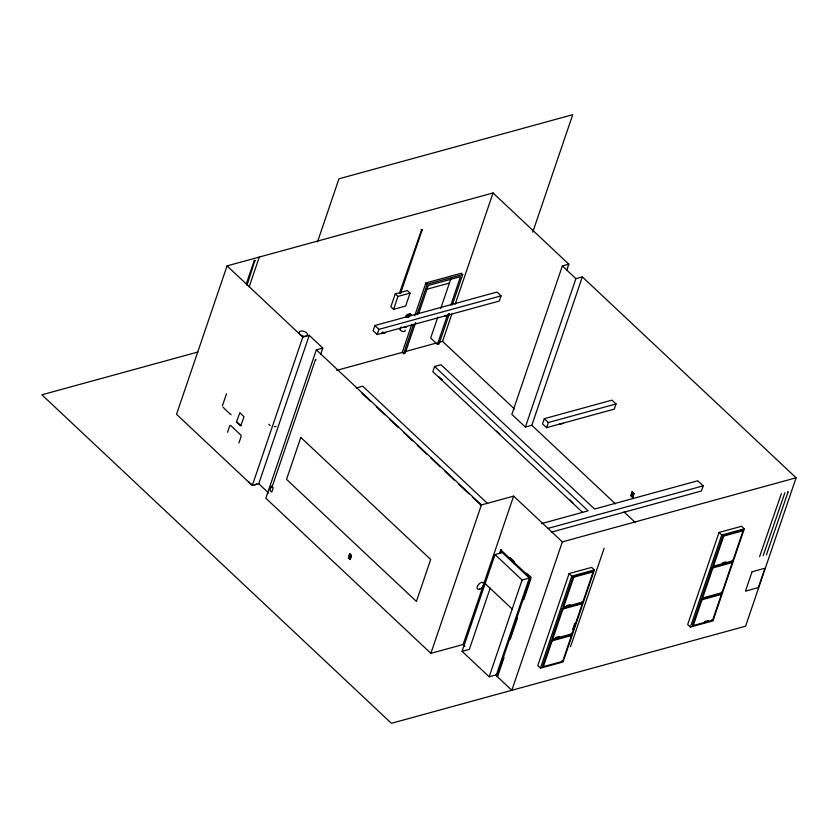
<?xml version="1.0" encoding="UTF-8"?>
<svg xmlns="http://www.w3.org/2000/svg" width="838" height="838" viewBox="0 0 838 838"><rect width="100%" height="100%" fill="white"/><g stroke="black" fill="none" stroke-linecap="round" stroke-linejoin="round"><path stroke-width="1.26" d="M349.456 557.647C350.378 558.496 350.682 556.6 349.844 557.333M349.771 557.616L350.158 557.092L350.2 557.647M350.221 556.526C352.285 555.322 348.818 556.579 350.305 555.542L349.75 556.243L350.284 556.746L350.661 556.107M350.043 556.568L350.294 556.034L349.278 557.469M632.062 495.687L632.24 494.556M631.58 495.499C631.349 494.588 634.01 496.148 631.58 495.499M632.145 494.692L631.821 495.625L632.271 494.839M632.501 494.378L632.837 493.896C631.59 492.671 633.067 495.373 632.774 493.592L632.25 493.792L633.109 493.76L632.973 494.63M632.868 494.546L632.92 493.812M236.63 421.566L239.857 412.663L244.026 416.8L240.705 425.788A38.014 24.344 75 0 1 236.756 422.038L241.009 425.725M405.959 317.309L405.424 317.183L407.959 317.225M406.44 315.654C406.388 317.56 405.309 313.726 410.369 313.936L411.039 314.564L410.557 315.318L406.221 317.204M408.902 317.141C407.278 318.346 405.383 314.69 406.849 317.12M632.428 495.855L631.8 495.101M406.315 316.408L409.971 314.292L410.411 315.298M406.755 316.974L406.87 316.366L406.21 317.141M350.378 556.296L349.624 556.6L350.169 557.5L349.823 556.683M349.498 556.861L349.268 557.469M349.949 555.552L350.473 556.694M411.039 314.564L407.059 316.303M222.374 405.843L226.532 393.797M566.708 270.36L568.813 264.18L493.048 192.97L227.056 265.897L176.535 414.297L252.301 485.495L258.743 483.736L309.264 335.336L322.787 348.053L320.682 354.233M246.309 283.914L254.312 260.409L255.014 260.304L246.938 285.444M249.19 286.743L259.298 257.057M227.538 432.314L229.811 425.652L230.607 425.463L240.862 435.1L241.176 436.326L238.903 442.998M317.508 241.868L338.971 178.798L572.731 114.701L532.738 232.178M252.301 485.495L302.811 337.106L309.264 335.336M322.787 348.053L316.345 349.823L265.824 498.212L430.879 653.347L463.121 644.506L513.642 496.117L562.34 541.882L796.1 477.796L582.337 276.886L575.895 278.656L525.374 427.055L511.85 414.339L562.361 265.939L568.813 264.18M315.517 359.387L272.109 486.888L272.727 487.36M374.869 325.532L373.109 330.696L377.173 334.509L499.291 301.031L501.051 295.866L496.986 292.053L374.869 325.532L378.933 329.344L501.051 295.866M377.173 334.509L378.933 329.344M395.253 293.887L390.864 306.781L393.567 309.327L405.655 306.017L410.054 293.111L407.341 290.566L395.253 293.887L397.956 296.422L410.054 293.111M382.432 331.942L381.845 333.66L385.669 332.613M393.567 309.327L397.956 296.422M399.611 292.808L421.703 229.423L422.184 229.874L400.658 293.101L399.611 292.808L400.658 293.101M411.772 324.379L402.23 352.41L403.581 353.678L405.194 353.238L415.679 322.452M414.674 315.853L425.882 282.951L461.34 273.219L462.702 274.497L452.321 304.959M403.581 353.678L413.543 324.432M416.863 314.69L427.233 284.218L462.702 274.497M418.612 313.821L428.26 285.496L460.502 276.655L450.854 304.99M350.085 556.924L349.289 557.155L349.498 556.642M349.32 557.542L350.179 557.459L349.299 557.553L350.043 557.993M349.781 555.887L350.535 555.866M437.803 317.099L430.669 338.039L437.436 344.397L439.049 343.957L449.419 313.496M440.736 308.478L450.802 278.918M437.436 344.397L447.502 314.837M449.042 313.475L448.456 315.203L444.632 316.251M438.232 342.543L442.59 341.349L451.797 314.156M455.16 304.267L493.048 192.97M551.331 532.151L701.427 491.005L703.176 485.841L697.771 480.761L594.592 509.043L441.039 364.729L434.587 366.489L432.827 371.653L582.567 512.385M430.879 653.347L481.4 504.947L513.642 496.117M525.374 427.055L531.826 425.285L582.337 276.886M462.084 651.356L495.028 554.578L502.287 552.588L529.344 578.021L496.4 674.8L489.141 676.79L462.084 651.356L469.343 649.366L490.188 588.119M544.281 418.696L542.521 423.86L546.575 427.673L614.285 409.112L616.045 403.947L611.981 400.135L544.281 418.696L548.335 422.509L616.045 403.947M499.458 553.509L500.715 549.822L501.522 549.602L500.265 553.29M546.575 427.673L548.335 422.509M489.141 676.79L522.084 580.011L529.344 578.021M500.715 549.822L530.475 577.791L496.944 676.297L497.751 676.067L504.036 657.6M510.321 639.132L517.455 618.203M523.74 599.736L530.863 578.807M562.34 541.882L511.829 690.282L495.593 675.019M569.096 573.569L537.766 665.623L540.468 668.158L563.042 661.978L594.372 569.924L591.67 567.389L569.096 573.569L571.799 576.115L594.372 569.924M540.468 668.158L571.799 576.115M551.446 640.19L542.668 666L543.338 666.639L562.686 661.329L571.474 635.529L570.793 634.89L551.446 640.19L552.127 640.829L571.474 635.529M562.288 608.367L552.033 638.472L552.713 639.111L572.061 633.8L582.305 603.695L581.635 603.056L562.288 608.367L562.958 608.996L582.305 603.695M573.119 576.534L562.874 606.639L563.545 607.278L582.892 601.977L593.147 571.862L592.466 571.233L573.119 576.534L573.8 577.173L593.147 571.862M543.338 666.639L552.127 640.829M552.713 639.111L562.958 608.996M563.545 607.278L573.8 577.173M572.616 629.558L574.659 623.535M604.135 548.293L570.657 646.266A1.089 0.702 74.7 0 1 570.259 646.685M632.669 494.116L632.564 493.404M632.46 494.43L633.036 493.844L632.386 493.31L632.302 495.195M719.025 532.465L687.684 624.509L690.397 627.054L712.96 620.864L744.301 528.82L741.588 526.274L719.025 532.465L721.728 535.011L744.301 528.82M690.397 627.054L721.728 535.011M701.375 599.086L692.597 624.897L693.267 625.525L712.614 620.225L721.403 594.414L720.722 593.786L701.375 599.086L702.055 599.725L721.403 594.414M712.216 567.253L701.961 597.368L702.642 597.997L721.989 592.696L732.234 562.591L731.553 561.952L712.216 567.253L712.887 567.892L732.234 562.591M723.047 535.43L712.803 565.535L713.473 566.174L732.821 560.863L743.065 530.758L742.395 530.119L723.047 535.43L723.728 536.058L743.065 530.758M693.267 625.525L702.055 599.725M702.642 597.997L712.887 567.892M713.473 566.174L723.728 536.058M781.341 493.687L759.584 556.683M784.902 492.713L763.146 555.709M788.129 491.822L766.424 554.819M796.1 477.796L745.579 626.185L391.419 723.299L41.9 394.792L197.883 352.023M384.034 332.56L383.375 332.738M255.36 260.702L254.312 260.492M422.153 229.947L421.137 229.581M350.033 555.385L350.41 556.243M632.219 494.127L632.512 493.268L633.109 493.771M406.2 316.083L407.331 315.737M401.318 327.459L400.836 327.239L401.412 327.229M400.396 328.978L400.396 328.999M632.533 494.064L632.889 494.546M632.627 495.803L631.8 495.53M406.095 316.355L410.369 313.936M445.596 315.486L445.156 315.465M407.132 317.152L407.729 317.057M560.559 423.609L559.815 423.714M350.075 555.311L350.609 556.191L349.949 555.332M407.341 317.173L407.383 316.974M787.95 492.074L787.427 492.011M426.699 289.288L449.325 283.087M383.825 332.288L383.291 332.539L383.867 332.518M381.887 333.419L385.25 332.497M336.666 370.386L402.586 352.316M404.764 351.719L436.284 343.077M356.286 387.963L362.739 386.192L487.674 503.628M559.627 424.332L563.45 423.284M350.158 555.908L350.808 555.73M632.365 493.456L632.91 493.467M632.292 494.169L633.245 493.812M632.051 494.273L633.151 493.97M631.967 494.849L632.784 494.713M631.601 495.583L632.669 495.3M541.505 523.603L588.14 510.813L434.587 366.489M548.042 528.38L703.176 485.841M566.498 605.654L570.123 604.659M722.471 562.885L726.096 561.889M555.667 637.477L559.292 636.482M704.685 621.576L708.309 620.581M632.124 494.567L632.072 495.614M406.713 316.785L407.498 316.638M316.104 359.942L315.486 359.46M562.361 265.939L575.895 278.656M732.14 560.234L732.821 560.863M425.882 282.951L427.233 284.218M721.309 592.057L721.989 592.696M442.537 341.359L514.511 409.007M531.826 425.285L615.427 503.858M623.975 511.892L635.382 522.608M409.897 314.7L410.557 315.318M406.336 315.874L406.87 316.366M711.933 619.586L712.614 620.225M440.757 378.367L442.055 379.583M438.819 376.817L442.024 379.824M496.599 431.13L499.804 434.136M569.662 499.794L572.867 502.8M227.056 265.897L302.811 337.106M316.345 349.823L481.4 504.947M362.006 393.336L370.595 401.412M376.314 406.786L384.893 414.852M389.67 419.335L398.249 427.401M403.968 432.785L412.558 440.851M417.324 445.334L426.867 454.301M430.68 457.883L440.212 466.85M444.988 471.323L454.521 480.289M458.334 483.882L468.83 493.739M472.642 497.322L481.232 505.387M582.221 601.338L582.892 601.977M509.892 557.469L514.542 561.837M526.631 573.202L531.282 577.571M495.028 554.578L522.084 580.011M571.38 633.172L572.061 633.8M485.15 583.615L512.207 609.048M562.015 660.7L562.686 661.329M496.4 674.8L497.751 676.067M463.121 644.506L464.922 646.203M349.813 556.537L350.294 557.123M349.949 557.532L349.331 556.82L349.917 557.752M258.743 483.736L268.663 493.058M256.774 483.83A4.368 2.42 18.8 0 1 254.595 484.762M251.379 484.113A4.368 2.42 18.8 0 1 248.666 481.567M483.212 582.787A4.368 2.305 -46.8 0 1 483.212 583.552M276.027 426.238A4.368 2.42 18.8 0 1 274.361 426.689M270.171 425.515A4.368 2.42 18.8 0 1 268.768 424.206M231.152 414.779A85.183 54.837 74.7 0 1 223.076 407.184M405.236 330.088A2.87 1.592 18.8 0 1 401.915 331.23A2.87 1.592 18.8 0 1 400.25 328.297M406.65 326.443A2.87 1.592 18.8 0 1 403.654 327.27M271.292 486.26L269.909 490.345L271.774 492.105L273.167 488.02L271.292 486.26M300.811 437.415L286.533 479.357L416.413 601.422L430.69 559.491L300.811 437.415M349.697 553.761L348.315 557.836L350.19 559.595L351.572 555.521L349.697 553.761M349.813 554.18L348.587 557.773L350.075 559.176L351.3 555.584L349.813 554.18M632.219 491.728L630.836 495.803L632.711 497.563L634.094 493.488L632.219 491.728M632.323 492.147L631.108 495.74L632.596 497.144L633.821 493.551L632.323 492.147M752.053 571.767L745.464 591.125L758.359 587.585L764.947 568.227L752.053 571.767M480.027 588.957A4.368 2.305 -46.8 0 0 483.662 582.819A4.368 2.305 -46.8 0 0 477.765 585.584A4.368 2.305 -46.8 0 0 480.027 588.957M300.109 334.561A4.368 2.42 18.8 0 0 307.284 335.441A4.368 2.42 18.8 0 0 302.602 331.041A4.368 2.42 18.8 0 0 300.109 334.561"/></g></svg>
